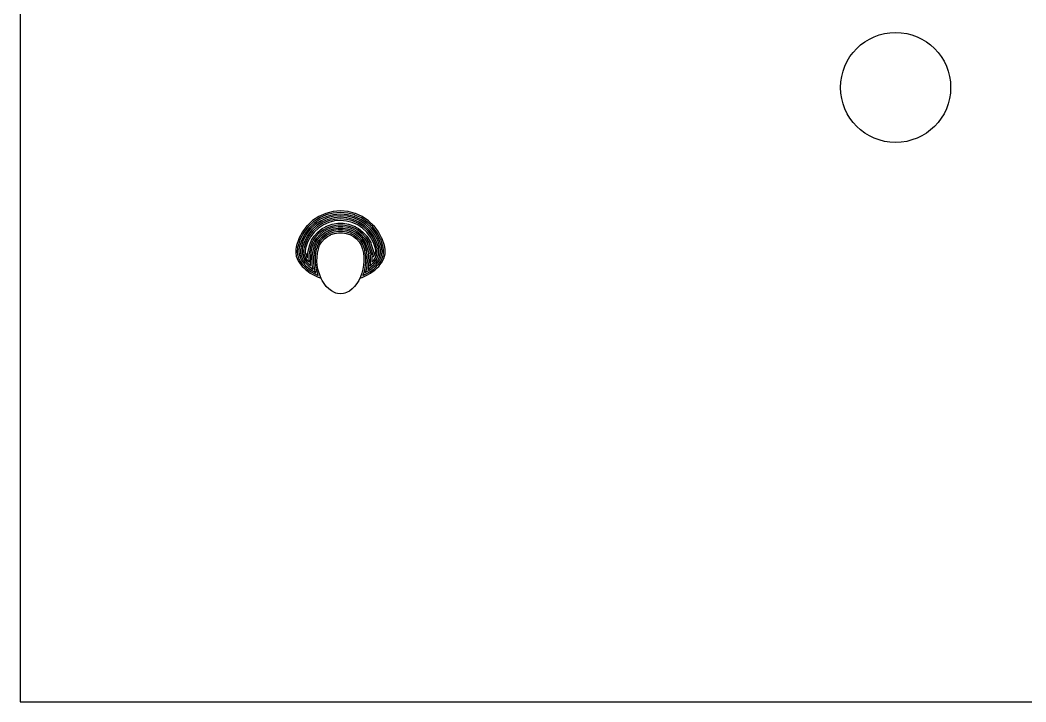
# Model space of a CAD drawing. Header units: millimetres. Extents: x -250 to 4, y -26 to 51.
# Drawn here: x -250 to -186.2, y -26.5 to 16.8 of the extents above; entities that cross this region are included whole.
import ezdxf

# ---------------------------------------------------------------- set-up
doc = ezdxf.new("R2010")
doc.units = ezdxf.units.MM
doc.layers.add('1', color=7, linetype='CONTINUOUS')

msp = doc.modelspace()

# ---------------------------------------------------------------- linework, layer by layer
at = {"layer": '1', "color": 0}
for p, q in [((-250.01, 51.466), (-250.01, -26.466)), ((-230.302, 3.163), (-230.067, 3.243)), ((-230.067, 3.243), (-229.821, 3.284)), ((-229.821, 3.284), (-229.576, 3.284)), ((-229.576, 3.284), (-229.333, 3.244)), ((-229.333, 3.244), (-229.098, 3.164)), ((-231.018, 2.494), (-230.885, 2.702)), ((-230.885, 2.702), (-230.717, 2.888)), ((-230.717, 2.888), (-230.522, 3.042)), ((-230.522, 3.042), (-230.303, 3.162)), ((-230.303, 3.162), (-230.302, 3.163)), ((-229.098, 3.164), (-229.097, 3.163)), ((-229.097, 3.163), (-228.878, 3.043)), ((-228.878, 3.043), (-228.683, 2.889)), ((-228.683, 2.889), (-228.515, 2.703)), ((-228.515, 2.703), (-228.383, 2.498)), ((-231.184, 1.734), (-231.155, 1.994)), ((-231.155, 1.994), (-231.1, 2.249)), ((-231.1, 2.249), (-231.098, 2.251)), ((-231.098, 2.251), (-231.019, 2.493)), ((-231.019, 2.493), (-231.018, 2.494)), ((-228.383, 2.498), (-228.383, 2.497)), ((-228.383, 2.497), (-228.299, 2.252)), ((-228.299, 2.252), (-228.3, 2.252)), ((-228.3, 2.252), (-228.245, 1.995)), ((-228.245, 1.995), (-228.216, 1.735)), ((-231.188, 1.491), (-231.185, 1.733)), ((-231.187, 1.491), (-231.188, 1.491)), ((-231.169, 1.226), (-231.187, 1.491)), ((-231.185, 1.733), (-231.184, 1.734)), ((-228.211, 1.487), (-228.229, 1.228)), ((-228.216, 1.735), (-228.215, 1.734)), ((-228.215, 1.734), (-228.21, 1.488)), ((-228.21, 1.488), (-228.211, 1.487)), ((-231.124, 0.967), (-231.169, 1.226)), ((-230.968, 0.479), (-231.124, 0.967)), ((-228.342, 0.717), (-228.43, 0.48)), ((-228.274, 0.97), (-228.342, 0.717)), ((-228.229, 1.228), (-228.274, 0.97)), ((-230.966, 0.477), (-230.968, 0.479)), ((-230.859, 0.255), (-230.966, 0.477)), ((-230.739, 0.063), (-230.859, 0.255)), ((-230.738, 0.063), (-230.739, 0.063)), ((-230.599, -0.116), (-230.738, 0.063)), ((-228.663, 0.058), (-228.802, -0.12)), ((-228.54, 0.254), (-228.663, 0.058)), ((-228.432, 0.478), (-228.54, 0.254)), ((-228.43, 0.48), (-228.432, 0.478)), ((-230.441, -0.276), (-230.599, -0.116)), ((-230.271, -0.407), (-230.441, -0.276)), ((-230.086, -0.506), (-230.271, -0.407)), ((-230.085, -0.505), (-230.086, -0.506)), ((-229.991, -0.541), (-230.085, -0.505)), ((-229.891, -0.567), (-229.991, -0.541)), ((-229.7, -0.588), (-229.891, -0.567)), ((-229.511, -0.568), (-229.7, -0.588)), ((-229.415, -0.544), (-229.511, -0.568)), ((-229.414, -0.543), (-229.415, -0.544)), ((-229.321, -0.51), (-229.414, -0.543)), ((-229.32, -0.509), (-229.321, -0.51)), ((-229.135, -0.412), (-229.32, -0.509)), ((-228.962, -0.28), (-229.135, -0.411)), ((-229.135, -0.411), (-229.135, -0.412)), ((-228.802, -0.12), (-228.962, -0.28)), ((-250.01, -26.466), (4.01, -26.466))]:
    msp.add_line(p, q, dxfattribs=at)
at = {"layer": '1', "color": 1}
for p, q in [((-230.632, 4.508), (-231.07, 4.315)), ((-230.167, 4.625), (-230.632, 4.508)), ((-230.153, 4.525), (-230.597, 4.414)), ((-229.691, 4.664), (-230.167, 4.625)), ((-229.692, 4.563), (-230.153, 4.525)), ((-229.693, 4.464), (-230.132, 4.428)), ((-229.252, 4.425), (-229.693, 4.464)), ((-229.231, 4.523), (-229.692, 4.563)), ((-229.215, 4.622), (-229.691, 4.664)), ((-228.794, 4.41), (-229.231, 4.523)), ((-228.769, 4.507), (-229.215, 4.622)), ((-228.752, 4.502), (-228.769, 4.507)), ((-228.314, 4.307), (-228.752, 4.502)), ((-231.464, 4.055), (-231.819, 3.727)), ((-231.401, 3.977), (-231.743, 3.661)), ((-231.339, 3.898), (-231.666, 3.595)), ((-231.07, 4.315), (-231.464, 4.055)), ((-231.026, 4.225), (-231.401, 3.977)), ((-230.975, 4.138), (-231.339, 3.898)), ((-230.931, 4.048), (-231.276, 3.82)), ((-230.877, 3.963), (-231.217, 3.739)), ((-230.835, 3.871), (-231.154, 3.661)), ((-230.597, 4.414), (-231.026, 4.225)), ((-230.567, 4.318), (-230.975, 4.138)), ((-230.532, 4.224), (-230.931, 4.048)), ((-230.504, 4.128), (-230.877, 3.963)), ((-230.466, 4.034), (-230.835, 3.871)), ((-230.437, 3.938), (-230.782, 3.786)), ((-230.628, 3.686), (-230.214, 3.827)), ((-230.132, 4.428), (-230.567, 4.318)), ((-230.117, 4.328), (-230.532, 4.224)), ((-230.102, 4.229), (-230.504, 4.128)), ((-230.083, 4.131), (-230.466, 4.034)), ((-230.068, 4.031), (-230.437, 3.938)), ((-230.214, 3.827), (-229.871, 3.884)), ((-229.693, 4.363), (-230.117, 4.328)), ((-229.687, 4.263), (-230.102, 4.229)), ((-229.694, 4.162), (-230.083, 4.131)), ((-229.695, 4.062), (-230.068, 4.031)), ((-229.871, 3.884), (-229.527, 3.884)), ((-229.315, 4.028), (-229.695, 4.062)), ((-229.3, 4.128), (-229.694, 4.162)), ((-229.262, 4.325), (-229.693, 4.363)), ((-229.284, 4.227), (-229.687, 4.263)), ((-229.527, 3.884), (-229.187, 3.828)), ((-228.953, 3.935), (-229.315, 4.028)), ((-228.922, 4.03), (-229.3, 4.128)), ((-228.888, 4.125), (-229.284, 4.227)), ((-228.857, 4.22), (-229.262, 4.325)), ((-228.82, 4.313), (-229.252, 4.425)), ((-229.187, 3.828), (-228.772, 3.687)), ((-228.605, 3.78), (-228.953, 3.935)), ((-228.558, 3.868), (-228.922, 4.03)), ((-228.51, 3.957), (-228.888, 4.125)), ((-228.459, 4.043), (-228.857, 4.22)), ((-228.409, 4.13), (-228.82, 4.313)), ((-228.785, 4.408), (-228.794, 4.41)), ((-228.364, 4.22), (-228.785, 4.408)), ((-228.234, 3.651), (-228.558, 3.868)), ((-228.173, 3.731), (-228.51, 3.957)), ((-228.11, 3.81), (-228.459, 4.043)), ((-228.049, 3.89), (-228.409, 4.13)), ((-227.983, 3.965), (-228.364, 4.22)), ((-227.922, 4.045), (-228.314, 4.307)), ((-227.719, 3.58), (-228.049, 3.89)), ((-227.653, 3.655), (-227.983, 3.965)), ((-227.582, 3.726), (-227.922, 4.045)), ((-232.109, 3.349), (-232.333, 2.927)), ((-232.025, 3.295), (-232.244, 2.882)), ((-231.939, 3.242), (-232.15, 2.844)), ((-231.825, 3.718), (-232.109, 3.349)), ((-231.744, 3.66), (-232.025, 3.295)), ((-231.666, 3.595), (-231.939, 3.242)), ((-231.593, 3.527), (-231.856, 3.186)), ((-231.819, 3.727), (-231.825, 3.718)), ((-231.52, 3.459), (-231.772, 3.131)), ((-231.743, 3.661), (-231.744, 3.66)), ((-231.444, 3.393), (-231.686, 3.079)), ((-231.371, 3.324), (-231.602, 3.024)), ((-231.276, 3.82), (-231.593, 3.527)), ((-231.217, 3.739), (-231.52, 3.459)), ((-231.154, 3.661), (-231.444, 3.393)), ((-231.092, 3.582), (-231.371, 3.324)), ((-231.364, 3.067), (-231.128, 3.328)), ((-231.284, 3.006), (-231.06, 3.254)), ((-231.128, 3.328), (-230.854, 3.544)), ((-230.782, 3.786), (-231.092, 3.582)), ((-231.06, 3.254), (-230.799, 3.46)), ((-230.991, 3.181), (-230.744, 3.377)), ((-230.923, 3.108), (-230.688, 3.293)), ((-230.854, 3.544), (-230.667, 3.646)), ((-230.854, 3.035), (-230.633, 3.209)), ((-230.799, 3.46), (-230.608, 3.564)), ((-230.744, 3.377), (-230.546, 3.485)), ((-230.688, 3.293), (-230.485, 3.404)), ((-230.667, 3.646), (-230.628, 3.686)), ((-230.633, 3.209), (-230.425, 3.323)), ((-230.608, 3.564), (-230.573, 3.599)), ((-230.577, 3.126), (-230.363, 3.243)), ((-230.573, 3.599), (-230.189, 3.729)), ((-230.546, 3.485), (-230.519, 3.512)), ((-230.519, 3.512), (-230.165, 3.632)), ((-230.485, 3.404), (-230.465, 3.424)), ((-230.465, 3.424), (-230.14, 3.535)), ((-230.425, 3.323), (-230.411, 3.337)), ((-230.411, 3.337), (-230.116, 3.438)), ((-230.363, 3.243), (-230.356, 3.25)), ((-230.356, 3.25), (-230.091, 3.34)), ((-230.302, 3.163), (-230.067, 3.243)), ((-230.189, 3.729), (-229.862, 3.784)), ((-230.165, 3.632), (-229.854, 3.684)), ((-230.14, 3.535), (-229.846, 3.584)), ((-230.116, 3.438), (-229.838, 3.484)), ((-230.091, 3.34), (-229.829, 3.384)), ((-230.067, 3.243), (-229.821, 3.284)), ((-229.862, 3.784), (-229.535, 3.784)), ((-229.854, 3.684), (-229.543, 3.684)), ((-229.846, 3.584), (-229.551, 3.584)), ((-229.838, 3.484), (-229.56, 3.484)), ((-229.829, 3.384), (-229.568, 3.384)), ((-229.821, 3.284), (-229.576, 3.284)), ((-229.576, 3.284), (-229.333, 3.244)), ((-229.568, 3.384), (-229.309, 3.341)), ((-229.56, 3.484), (-229.284, 3.439)), ((-229.551, 3.584), (-229.26, 3.536)), ((-229.543, 3.684), (-229.235, 3.633)), ((-229.535, 3.784), (-229.211, 3.731)), ((-229.333, 3.244), (-229.098, 3.164)), ((-229.309, 3.341), (-229.044, 3.251)), ((-229.284, 3.439), (-228.989, 3.338)), ((-229.26, 3.536), (-228.935, 3.425)), ((-229.235, 3.633), (-228.881, 3.513)), ((-229.211, 3.731), (-228.827, 3.6)), ((-229.044, 3.251), (-229.037, 3.244)), ((-229.037, 3.244), (-228.823, 3.127)), ((-228.989, 3.338), (-228.975, 3.324)), ((-228.975, 3.324), (-228.767, 3.21)), ((-228.935, 3.425), (-228.915, 3.405)), ((-228.915, 3.405), (-228.712, 3.294)), ((-228.881, 3.513), (-228.854, 3.486)), ((-228.854, 3.486), (-228.656, 3.378)), ((-228.827, 3.6), (-228.792, 3.565)), ((-228.792, 3.565), (-228.601, 3.461)), ((-228.772, 3.687), (-228.733, 3.647)), ((-228.767, 3.21), (-228.546, 3.036)), ((-228.733, 3.647), (-228.546, 3.545)), ((-228.712, 3.294), (-228.477, 3.109)), ((-228.656, 3.378), (-228.409, 3.182)), ((-228.3, 3.576), (-228.605, 3.78)), ((-228.601, 3.461), (-228.34, 3.255)), ((-228.546, 3.545), (-228.272, 3.329)), ((-228.34, 3.255), (-228.117, 3.008)), ((-228.017, 3.311), (-228.3, 3.576)), ((-228.272, 3.329), (-228.037, 3.069)), ((-227.942, 3.378), (-228.234, 3.651)), ((-227.868, 3.445), (-228.173, 3.731)), ((-227.795, 3.514), (-228.11, 3.81)), ((-227.79, 3.013), (-228.017, 3.311)), ((-227.705, 3.067), (-227.942, 3.378)), ((-227.62, 3.12), (-227.868, 3.445)), ((-227.537, 3.176), (-227.795, 3.514)), ((-227.45, 3.227), (-227.719, 3.58)), ((-227.642, 3.644), (-227.653, 3.655)), ((-227.367, 3.283), (-227.642, 3.644)), ((-227.571, 3.715), (-227.582, 3.726)), ((-227.281, 3.335), (-227.571, 3.715)), ((-227.242, 2.827), (-227.45, 3.227)), ((-227.154, 2.876), (-227.367, 3.283)), ((-227.067, 2.925), (-227.281, 3.335)), ((-232.343, 2.896), (-232.481, 2.483)), ((-232.247, 2.869), (-232.386, 2.451)), ((-232.34, 2.909), (-232.343, 2.896)), ((-232.335, 2.922), (-232.34, 2.909)), ((-232.333, 2.927), (-232.335, 2.922)), ((-232.15, 2.842), (-232.291, 2.42)), ((-232.245, 2.878), (-232.247, 2.869)), ((-232.244, 2.882), (-232.245, 2.878)), ((-232.056, 2.808), (-232.196, 2.388)), ((-232.15, 2.844), (-232.15, 2.842)), ((-231.964, 2.769), (-232.097, 2.372)), ((-231.856, 3.186), (-232.056, 2.808)), ((-231.871, 2.73), (-232.001, 2.342)), ((-231.772, 3.131), (-231.964, 2.769)), ((-231.779, 2.691), (-231.906, 2.31)), ((-231.686, 3.079), (-231.871, 2.73)), ((-231.602, 3.024), (-231.779, 2.691)), ((-231.649, 2.548), (-231.624, 2.573)), ((-231.624, 2.573), (-231.545, 2.816)), ((-231.545, 2.816), (-231.487, 2.873)), ((-231.536, 2.521), (-231.457, 2.762)), ((-231.487, 2.873), (-231.364, 3.067)), ((-231.457, 2.762), (-231.408, 2.812)), ((-231.448, 2.467), (-231.37, 2.708)), ((-231.408, 2.812), (-231.284, 3.006)), ((-231.37, 2.708), (-231.33, 2.748)), ((-231.36, 2.413), (-231.282, 2.654)), ((-231.33, 2.748), (-231.204, 2.945)), ((-231.282, 2.654), (-231.255, 2.681)), ((-231.273, 2.359), (-231.194, 2.601)), ((-231.255, 2.681), (-231.124, 2.885)), ((-231.204, 2.945), (-230.991, 3.181)), ((-231.194, 2.601), (-231.175, 2.62)), ((-231.175, 2.62), (-231.045, 2.824)), ((-231.124, 2.885), (-230.923, 3.108)), ((-231.107, 2.547), (-231.095, 2.559)), ((-231.095, 2.559), (-230.965, 2.763)), ((-231.045, 2.824), (-230.854, 3.035)), ((-231.018, 2.494), (-230.885, 2.702)), ((-230.965, 2.763), (-230.786, 2.961)), ((-230.885, 2.702), (-230.717, 2.888)), ((-230.786, 2.961), (-230.577, 3.126)), ((-230.717, 2.888), (-230.522, 3.042)), ((-230.522, 3.042), (-230.303, 3.162)), ((-230.303, 3.162), (-230.302, 3.163)), ((-229.098, 3.164), (-229.097, 3.163)), ((-229.097, 3.163), (-228.878, 3.043)), ((-228.878, 3.043), (-228.683, 2.889)), ((-228.823, 3.127), (-228.614, 2.962)), ((-228.683, 2.889), (-228.515, 2.703)), ((-228.614, 2.962), (-228.435, 2.764)), ((-228.546, 3.036), (-228.356, 2.825)), ((-228.515, 2.703), (-228.383, 2.498)), ((-228.477, 3.109), (-228.276, 2.886)), ((-228.435, 2.764), (-228.283, 2.527)), ((-228.409, 3.182), (-228.196, 2.947)), ((-228.356, 2.825), (-228.183, 2.557)), ((-228.276, 2.886), (-228.083, 2.586)), ((-228.196, 2.947), (-227.983, 2.616)), ((-228.183, 2.557), (-228.183, 2.53)), ((-228.117, 3.008), (-227.883, 2.645)), ((-228.083, 2.586), (-228.083, 2.547)), ((-228.037, 3.069), (-227.783, 2.674)), ((-227.983, 2.616), (-227.983, 2.563)), ((-227.983, 2.563), (-227.739, 1.852)), ((-227.883, 2.645), (-227.883, 2.58)), ((-227.883, 2.58), (-227.599, 1.752)), ((-227.613, 2.674), (-227.79, 3.013)), ((-227.783, 2.674), (-227.783, 2.599)), ((-227.783, 2.599), (-227.525, 1.845)), ((-227.522, 2.716), (-227.705, 3.067)), ((-227.428, 2.752), (-227.62, 3.12)), ((-227.486, 2.29), (-227.613, 2.674)), ((-227.335, 2.789), (-227.537, 3.176)), ((-227.389, 2.315), (-227.522, 2.716)), ((-227.292, 2.34), (-227.428, 2.752)), ((-227.199, 2.376), (-227.335, 2.789)), ((-227.105, 2.411), (-227.242, 2.827)), ((-227.149, 2.865), (-227.154, 2.876)), ((-227.007, 2.434), (-227.149, 2.865)), ((-227.064, 2.92), (-227.067, 2.925)), ((-227.058, 2.907), (-227.064, 2.92)), ((-226.912, 2.465), (-227.058, 2.907)), ((-232.53, 2.252), (-232.537, 2.17)), ((-232.537, 2.17), (-232.534, 2.031)), ((-232.534, 2.031), (-232.525, 1.946)), ((-232.51, 2.376), (-232.53, 2.252)), ((-232.525, 1.946), (-232.526, 1.946)), ((-232.526, 1.946), (-232.51, 1.865)), ((-232.481, 2.483), (-232.51, 2.376)), ((-232.431, 2.236), (-232.437, 2.161)), ((-232.437, 2.161), (-232.434, 2.033)), ((-232.434, 2.033), (-232.425, 1.948)), ((-232.413, 2.35), (-232.431, 2.236)), ((-232.425, 1.948), (-232.412, 1.886)), ((-232.386, 2.451), (-232.413, 2.35)), ((-232.331, 2.229), (-232.337, 2.165)), ((-232.337, 2.165), (-232.334, 2.044)), ((-232.334, 2.044), (-232.326, 1.963)), ((-232.315, 2.331), (-232.331, 2.229)), ((-232.326, 1.963), (-232.315, 1.907)), ((-232.291, 2.42), (-232.315, 2.331)), ((-232.232, 2.219), (-232.237, 2.16)), ((-232.237, 2.16), (-232.234, 2.04)), ((-232.234, 2.04), (-232.227, 1.98)), ((-232.217, 2.309), (-232.232, 2.219)), ((-232.227, 1.98), (-232.217, 1.928)), ((-232.196, 2.388), (-232.217, 2.309)), ((-232.217, 1.928), (-232.209, 1.889)), ((-232.132, 2.207), (-232.136, 2.154)), ((-232.136, 2.154), (-232.134, 2.05)), ((-232.134, 2.05), (-232.127, 1.989)), ((-232.118, 2.292), (-232.132, 2.207)), ((-232.127, 1.989), (-232.119, 1.949)), ((-232.119, 1.949), (-232.112, 1.916)), ((-232.097, 2.372), (-232.118, 2.292)), ((-232.112, 1.916), (-232.072, 1.797)), ((-232.034, 2.183), (-232.036, 2.157)), ((-232.036, 2.157), (-232.034, 2.059)), ((-232.021, 2.267), (-232.034, 2.183)), ((-232.034, 2.059), (-232.03, 2.017)), ((-232.03, 2.017), (-232.021, 1.97)), ((-232.001, 2.342), (-232.021, 2.267)), ((-232.021, 1.97), (-232.019, 1.962)), ((-232.019, 1.962), (-232.015, 1.943)), ((-232.015, 1.943), (-231.977, 1.829)), ((-231.934, 2.183), (-231.936, 2.151)), ((-231.936, 2.151), (-231.934, 2.062)), ((-231.923, 2.248), (-231.934, 2.183)), ((-231.934, 2.062), (-231.93, 2.025)), ((-231.93, 2.025), (-231.923, 1.991)), ((-231.906, 2.31), (-231.923, 2.248)), ((-231.923, 1.991), (-231.917, 1.962)), ((-231.917, 1.962), (-231.883, 1.861)), ((-231.786, 1.689), (-231.782, 1.985)), ((-231.782, 1.985), (-231.757, 2.01)), ((-231.757, 2.01), (-231.748, 2.091)), ((-231.748, 2.091), (-231.649, 2.548)), ((-231.689, 1.417), (-231.682, 1.943)), ((-231.682, 1.943), (-231.661, 1.964)), ((-231.661, 1.964), (-231.649, 2.075)), ((-231.649, 2.075), (-231.558, 2.498)), ((-231.583, 1.901), (-231.566, 1.918)), ((-231.566, 1.918), (-231.55, 2.059)), ((-231.558, 2.498), (-231.536, 2.521)), ((-231.55, 2.059), (-231.466, 2.449)), ((-231.47, 1.872), (-231.451, 2.042)), ((-231.466, 2.449), (-231.448, 2.467)), ((-231.451, 2.042), (-231.375, 2.399)), ((-231.375, 2.399), (-231.36, 2.413)), ((-231.375, 1.826), (-231.353, 2.026)), ((-231.353, 2.026), (-231.283, 2.349)), ((-231.283, 2.349), (-231.273, 2.359)), ((-231.279, 1.78), (-231.254, 2.01)), ((-231.254, 2.01), (-231.192, 2.299)), ((-231.192, 2.299), (-231.185, 2.306)), ((-231.185, 2.306), (-231.107, 2.547)), ((-231.184, 1.734), (-231.155, 1.994)), ((-231.155, 1.994), (-231.1, 2.249)), ((-231.1, 2.249), (-231.098, 2.251)), ((-231.098, 2.251), (-231.019, 2.493)), ((-231.019, 2.493), (-231.018, 2.494)), ((-228.383, 2.498), (-228.383, 2.497)), ((-228.383, 2.497), (-228.299, 2.252)), ((-228.299, 2.252), (-228.3, 2.252)), ((-228.3, 2.252), (-228.245, 1.995)), ((-228.283, 2.527), (-228.283, 2.514)), ((-228.283, 2.514), (-228.159, 2.152)), ((-228.245, 1.995), (-228.216, 1.735)), ((-228.183, 2.53), (-228.019, 2.052)), ((-228.159, 2.152), (-228.176, 2.152)), ((-228.176, 2.152), (-228.146, 2.011)), ((-228.146, 2.011), (-228.121, 1.781)), ((-228.083, 2.547), (-227.879, 1.952)), ((-228.019, 2.052), (-228.052, 2.052)), ((-228.052, 2.052), (-228.047, 2.027)), ((-228.047, 2.027), (-228.025, 1.827)), ((-227.879, 1.952), (-227.939, 1.952)), ((-227.939, 1.952), (-227.93, 1.873)), ((-227.517, 1.865), (-227.481, 1.966)), ((-227.476, 2.25), (-227.486, 2.29)), ((-227.481, 1.966), (-227.467, 2.042)), ((-227.464, 2.17), (-227.476, 2.25)), ((-227.467, 2.042), (-227.465, 2.062)), ((-227.465, 2.062), (-227.462, 2.124)), ((-227.463, 2.153), (-227.464, 2.17)), ((-227.462, 2.124), (-227.463, 2.153)), ((-227.417, 1.846), (-227.386, 1.935)), ((-227.381, 2.281), (-227.389, 2.315)), ((-227.386, 1.935), (-227.369, 2.024)), ((-227.375, 2.253), (-227.381, 2.281)), ((-227.367, 2.198), (-227.375, 2.253)), ((-227.369, 2.024), (-227.364, 2.062)), ((-227.363, 2.143), (-227.367, 2.198)), ((-227.364, 2.062), (-227.362, 2.132)), ((-227.362, 2.132), (-227.363, 2.143)), ((-227.283, 2.303), (-227.292, 2.34)), ((-227.288, 1.913), (-227.27, 2.006)), ((-227.279, 2.283), (-227.283, 2.303)), ((-227.267, 2.209), (-227.279, 2.283)), ((-227.27, 2.006), (-227.264, 2.061)), ((-227.263, 2.153), (-227.267, 2.209)), ((-227.264, 2.061), (-227.262, 2.128)), ((-227.262, 2.128), (-227.263, 2.153)), ((-227.184, 2.316), (-227.199, 2.376)), ((-227.193, 1.882), (-227.169, 2.005)), ((-227.179, 2.292), (-227.184, 2.316)), ((-227.167, 2.219), (-227.179, 2.292)), ((-227.169, 2.005), (-227.165, 2.04)), ((-227.163, 2.161), (-227.167, 2.219)), ((-227.165, 2.04), (-227.162, 2.125)), ((-227.162, 2.125), (-227.163, 2.161)), ((-227.087, 2.341), (-227.105, 2.411)), ((-227.094, 1.864), (-227.073, 1.97)), ((-227.083, 2.324), (-227.087, 2.341)), ((-227.067, 2.222), (-227.083, 2.324)), ((-227.073, 1.97), (-227.064, 2.051)), ((-227.063, 2.165), (-227.067, 2.222)), ((-227.064, 2.051), (-227.062, 2.11)), ((-227.062, 2.11), (-227.063, 2.165)), ((-226.99, 2.366), (-227.007, 2.434)), ((-226.998, 1.833), (-226.972, 1.967)), ((-226.983, 2.334), (-226.99, 2.366)), ((-226.968, 2.237), (-226.983, 2.334)), ((-226.972, 1.967), (-226.965, 2.033)), ((-226.963, 2.162), (-226.968, 2.237)), ((-226.965, 2.033), (-226.962, 2.112)), ((-226.962, 2.112), (-226.963, 2.162)), ((-226.893, 2.391), (-226.912, 2.465)), ((-226.901, 1.808), (-226.874, 1.948)), ((-226.882, 2.342), (-226.893, 2.391)), ((-226.869, 2.253), (-226.883, 2.342)), ((-226.883, 2.342), (-226.882, 2.342)), ((-226.874, 1.948), (-226.865, 2.029)), ((-226.863, 2.169), (-226.869, 2.253)), ((-226.865, 2.029), (-226.862, 2.114)), ((-226.862, 2.114), (-226.863, 2.169)), ((-232.51, 1.865), (-232.498, 1.809)), ((-232.498, 1.809), (-232.497, 1.806)), ((-232.497, 1.806), (-232.444, 1.649)), ((-232.444, 1.649), (-232.417, 1.586)), ((-232.417, 1.586), (-232.34, 1.438)), ((-232.412, 1.886), (-232.401, 1.836)), ((-232.401, 1.836), (-232.349, 1.681)), ((-232.349, 1.681), (-232.328, 1.632)), ((-232.34, 1.438), (-232.293, 1.367)), ((-232.328, 1.632), (-232.251, 1.484)), ((-232.315, 1.907), (-232.314, 1.907)), ((-232.314, 1.907), (-232.304, 1.86)), ((-232.304, 1.86), (-232.255, 1.716)), ((-232.293, 1.367), (-232.198, 1.236)), ((-232.255, 1.716), (-232.233, 1.665)), ((-232.251, 1.484), (-232.212, 1.426)), ((-232.233, 1.665), (-232.17, 1.543)), ((-232.212, 1.426), (-232.117, 1.295)), ((-232.209, 1.889), (-232.165, 1.761)), ((-232.17, 1.543), (-232.131, 1.484)), ((-232.165, 1.761), (-232.141, 1.704)), ((-232.141, 1.704), (-232.083, 1.594)), ((-232.131, 1.484), (-232.047, 1.368)), ((-232.117, 1.295), (-232.049, 1.217)), ((-232.083, 1.594), (-232.05, 1.543)), ((-232.072, 1.797), (-232.054, 1.755)), ((-232.054, 1.755), (-231.995, 1.643)), ((-232.05, 1.543), (-231.962, 1.421)), ((-232.047, 1.368), (-231.971, 1.281)), ((-231.995, 1.643), (-231.959, 1.588)), ((-231.977, 1.829), (-231.965, 1.801)), ((-231.971, 1.281), (-231.886, 1.19)), ((-231.965, 1.801), (-231.906, 1.689)), ((-231.962, 1.421), (-231.903, 1.354)), ((-231.959, 1.588), (-231.881, 1.481)), ((-231.906, 1.689), (-231.888, 1.661)), ((-231.903, 1.354), (-231.818, 1.264)), ((-231.888, 1.661), (-231.806, 1.547)), ((-231.883, 1.861), (-231.874, 1.841)), ((-231.881, 1.481), (-231.83, 1.423)), ((-231.874, 1.841), (-231.822, 1.741)), ((-231.83, 1.423), (-231.744, 1.332)), ((-231.822, 1.741), (-231.807, 1.719)), ((-231.807, 1.719), (-231.786, 1.689)), ((-231.806, 1.547), (-231.745, 1.478)), ((-231.745, 1.478), (-231.689, 1.417)), ((-231.744, 1.332), (-231.637, 1.238)), ((-231.592, 1.202), (-231.583, 1.901)), ((-231.492, 1.191), (-231.483, 1.859)), ((-231.483, 1.859), (-231.47, 1.872)), ((-231.39, 1.291), (-231.384, 1.817)), ((-231.374, 1.291), (-231.39, 1.291)), ((-231.384, 1.817), (-231.375, 1.826)), ((-231.368, 1.202), (-231.374, 1.291)), ((-231.289, 1.391), (-231.284, 1.775)), ((-231.28, 1.391), (-231.289, 1.391)), ((-231.284, 1.775), (-231.279, 1.78)), ((-231.268, 1.214), (-231.28, 1.391)), ((-231.188, 1.491), (-231.185, 1.733)), ((-231.187, 1.491), (-231.188, 1.491)), ((-231.169, 1.226), (-231.187, 1.491)), ((-231.185, 1.733), (-231.184, 1.734)), ((-228.211, 1.487), (-228.229, 1.228)), ((-228.216, 1.735), (-228.215, 1.734)), ((-228.215, 1.734), (-228.21, 1.488)), ((-228.21, 1.488), (-228.211, 1.487)), ((-228.114, 1.442), (-228.13, 1.216)), ((-228.121, 1.781), (-228.116, 1.776)), ((-228.116, 1.776), (-228.109, 1.447)), ((-228.109, 1.447), (-228.114, 1.442)), ((-228.016, 1.399), (-228.03, 1.204)), ((-228.025, 1.827), (-228.017, 1.819)), ((-228.017, 1.819), (-228.008, 1.407)), ((-228.008, 1.407), (-228.016, 1.399)), ((-227.92, 1.353), (-227.931, 1.192)), ((-227.93, 1.873), (-227.918, 1.861)), ((-227.907, 1.366), (-227.92, 1.353)), ((-227.918, 1.861), (-227.907, 1.366)), ((-227.822, 1.311), (-227.831, 1.184)), ((-227.807, 1.326), (-227.822, 1.311)), ((-227.739, 1.852), (-227.817, 1.852)), ((-227.817, 1.852), (-227.807, 1.326)), ((-227.772, 1.23), (-227.643, 1.345)), ((-227.599, 1.752), (-227.715, 1.752)), ((-227.715, 1.752), (-227.709, 1.421)), ((-227.709, 1.421), (-227.654, 1.478)), ((-227.654, 1.478), (-227.593, 1.55)), ((-227.643, 1.345), (-227.586, 1.405)), ((-227.593, 1.55), (-227.523, 1.643)), ((-227.586, 1.405), (-227.506, 1.499)), ((-227.581, 1.265), (-227.504, 1.345)), ((-227.525, 1.845), (-227.517, 1.865)), ((-227.523, 1.643), (-227.488, 1.7)), ((-227.515, 1.19), (-227.429, 1.28)), ((-227.506, 1.499), (-227.439, 1.588)), ((-227.504, 1.345), (-227.439, 1.422)), ((-227.488, 1.7), (-227.438, 1.793)), ((-227.44, 1.422), (-227.349, 1.543)), ((-227.439, 1.422), (-227.44, 1.422)), ((-227.439, 1.588), (-227.402, 1.648)), ((-227.438, 1.793), (-227.417, 1.846)), ((-227.429, 1.28), (-227.353, 1.37)), ((-227.402, 1.648), (-227.349, 1.747)), ((-227.362, 1.205), (-227.28, 1.301)), ((-227.353, 1.37), (-227.271, 1.478)), ((-227.349, 1.747), (-227.325, 1.808)), ((-227.349, 1.543), (-227.317, 1.595)), ((-227.325, 1.808), (-227.288, 1.913)), ((-227.317, 1.595), (-227.254, 1.713)), ((-227.28, 1.301), (-227.185, 1.427)), ((-227.271, 1.478), (-227.232, 1.543)), ((-227.254, 1.713), (-227.23, 1.775)), ((-227.232, 1.543), (-227.163, 1.671)), ((-227.23, 1.775), (-227.193, 1.882)), ((-227.2, 1.241), (-227.105, 1.367)), ((-227.185, 1.427), (-227.149, 1.486)), ((-227.163, 1.671), (-227.137, 1.739)), ((-227.149, 1.486), (-227.074, 1.625)), ((-227.137, 1.739), (-227.094, 1.864)), ((-227.105, 1.367), (-227.061, 1.439)), ((-227.074, 1.625), (-227.04, 1.711)), ((-227.061, 1.439), (-226.982, 1.586)), ((-227.04, 1.711), (-226.998, 1.833)), ((-226.982, 1.586), (-226.957, 1.65)), ((-226.957, 1.65), (-226.956, 1.65)), ((-226.956, 1.65), (-226.901, 1.808)), ((-232.198, 1.236), (-232.122, 1.149)), ((-232.122, 1.149), (-232.029, 1.05)), ((-232.049, 1.217), (-231.963, 1.125)), ((-232.029, 1.05), (-231.888, 0.926)), ((-231.963, 1.125), (-231.825, 1.004)), ((-231.888, 0.926), (-231.832, 0.881)), ((-231.886, 1.19), (-231.763, 1.082)), ((-231.832, 0.881), (-231.609, 0.723)), ((-231.825, 1.004), (-231.774, 0.963)), ((-231.818, 1.264), (-231.7, 1.16)), ((-231.774, 0.963), (-231.551, 0.805)), ((-231.763, 1.082), (-231.716, 1.044)), ((-231.716, 1.044), (-231.503, 0.893)), ((-231.7, 1.16), (-231.648, 1.118)), ((-231.648, 1.118), (-231.449, 0.977)), ((-231.637, 1.238), (-231.592, 1.202)), ((-231.609, 0.723), (-231.373, 0.589)), ((-231.551, 0.805), (-231.331, 0.68)), ((-231.503, 0.893), (-231.274, 0.763)), ((-231.467, 1.191), (-231.492, 1.191)), ((-231.467, 1.19), (-231.467, 1.191)), ((-231.428, 0.965), (-231.467, 1.19)), ((-231.449, 0.977), (-231.428, 0.965)), ((-231.319, 0.919), (-231.368, 1.202)), ((-231.331, 0.68), (-231.104, 0.574)), ((-231.268, 0.76), (-231.319, 0.919)), ((-231.274, 0.763), (-231.268, 0.76)), ((-231.221, 0.943), (-231.268, 1.214)), ((-231.104, 0.574), (-231.221, 0.943)), ((-231.124, 0.967), (-231.169, 1.226)), ((-230.968, 0.479), (-231.124, 0.967)), ((-228.342, 0.717), (-228.43, 0.48)), ((-228.274, 0.97), (-228.342, 0.717)), ((-228.247, 0.687), (-228.288, 0.577)), ((-228.288, 0.577), (-228.111, 0.658)), ((-228.229, 1.228), (-228.274, 0.97)), ((-228.176, 0.948), (-228.247, 0.687)), ((-228.13, 1.216), (-228.176, 0.948)), ((-228.079, 0.927), (-228.122, 0.765)), ((-228.122, 0.765), (-227.932, 0.871)), ((-228.111, 0.658), (-228.076, 0.675)), ((-228.03, 1.204), (-228.079, 0.927)), ((-228.076, 0.675), (-227.885, 0.782)), ((-228.027, 0.588), (-227.834, 0.696)), ((-227.931, 1.192), (-227.971, 0.963)), ((-227.971, 0.963), (-227.947, 0.978)), ((-227.947, 0.978), (-227.746, 1.121)), ((-227.932, 0.871), (-227.899, 0.89)), ((-227.899, 0.89), (-227.894, 0.894)), ((-227.894, 0.894), (-227.679, 1.047)), ((-227.885, 0.782), (-227.839, 0.809)), ((-227.839, 0.809), (-227.833, 0.814)), ((-227.834, 0.696), (-227.795, 0.719)), ((-227.833, 0.814), (-227.627, 0.961)), ((-227.831, 1.184), (-227.817, 1.193)), ((-227.817, 1.193), (-227.772, 1.23)), ((-227.795, 0.719), (-227.783, 0.726)), ((-227.783, 0.726), (-227.773, 0.734)), ((-227.773, 0.734), (-227.563, 0.884)), ((-227.746, 1.121), (-227.705, 1.155)), ((-227.705, 1.155), (-227.581, 1.265)), ((-227.679, 1.047), (-227.639, 1.08)), ((-227.639, 1.08), (-227.515, 1.19)), ((-227.627, 0.961), (-227.572, 1.006)), ((-227.572, 1.006), (-227.437, 1.126)), ((-227.563, 0.884), (-227.506, 0.931)), ((-227.506, 0.931), (-227.371, 1.051)), ((-227.437, 1.126), (-227.362, 1.205)), ((-227.371, 1.051), (-227.274, 1.152)), ((-227.275, 1.152), (-227.2, 1.241)), ((-227.274, 1.152), (-227.275, 1.152)), ((-231.373, 0.589), (-231.121, 0.472)), ((-231.121, 0.472), (-231.121, 0.471)), ((-231.121, 0.471), (-230.929, 0.4)), ((-230.966, 0.477), (-230.968, 0.479)), ((-230.929, 0.4), (-230.966, 0.477)), ((-228.432, 0.478), (-228.469, 0.4)), ((-228.469, 0.4), (-228.325, 0.452)), ((-228.43, 0.48), (-228.432, 0.478)), ((-228.325, 0.451), (-228.277, 0.471)), ((-228.325, 0.452), (-228.325, 0.451)), ((-228.277, 0.472), (-228.069, 0.567)), ((-228.277, 0.471), (-228.277, 0.472)), ((-228.069, 0.567), (-228.027, 0.588))]:
    msp.add_line(p, q, dxfattribs=at)
at = {"layer": '1', "color": 0}
msp.add_circle((-194.499, 12.499), 3.49, dxfattribs=at)

doc.saveas('drawing.dxf')
